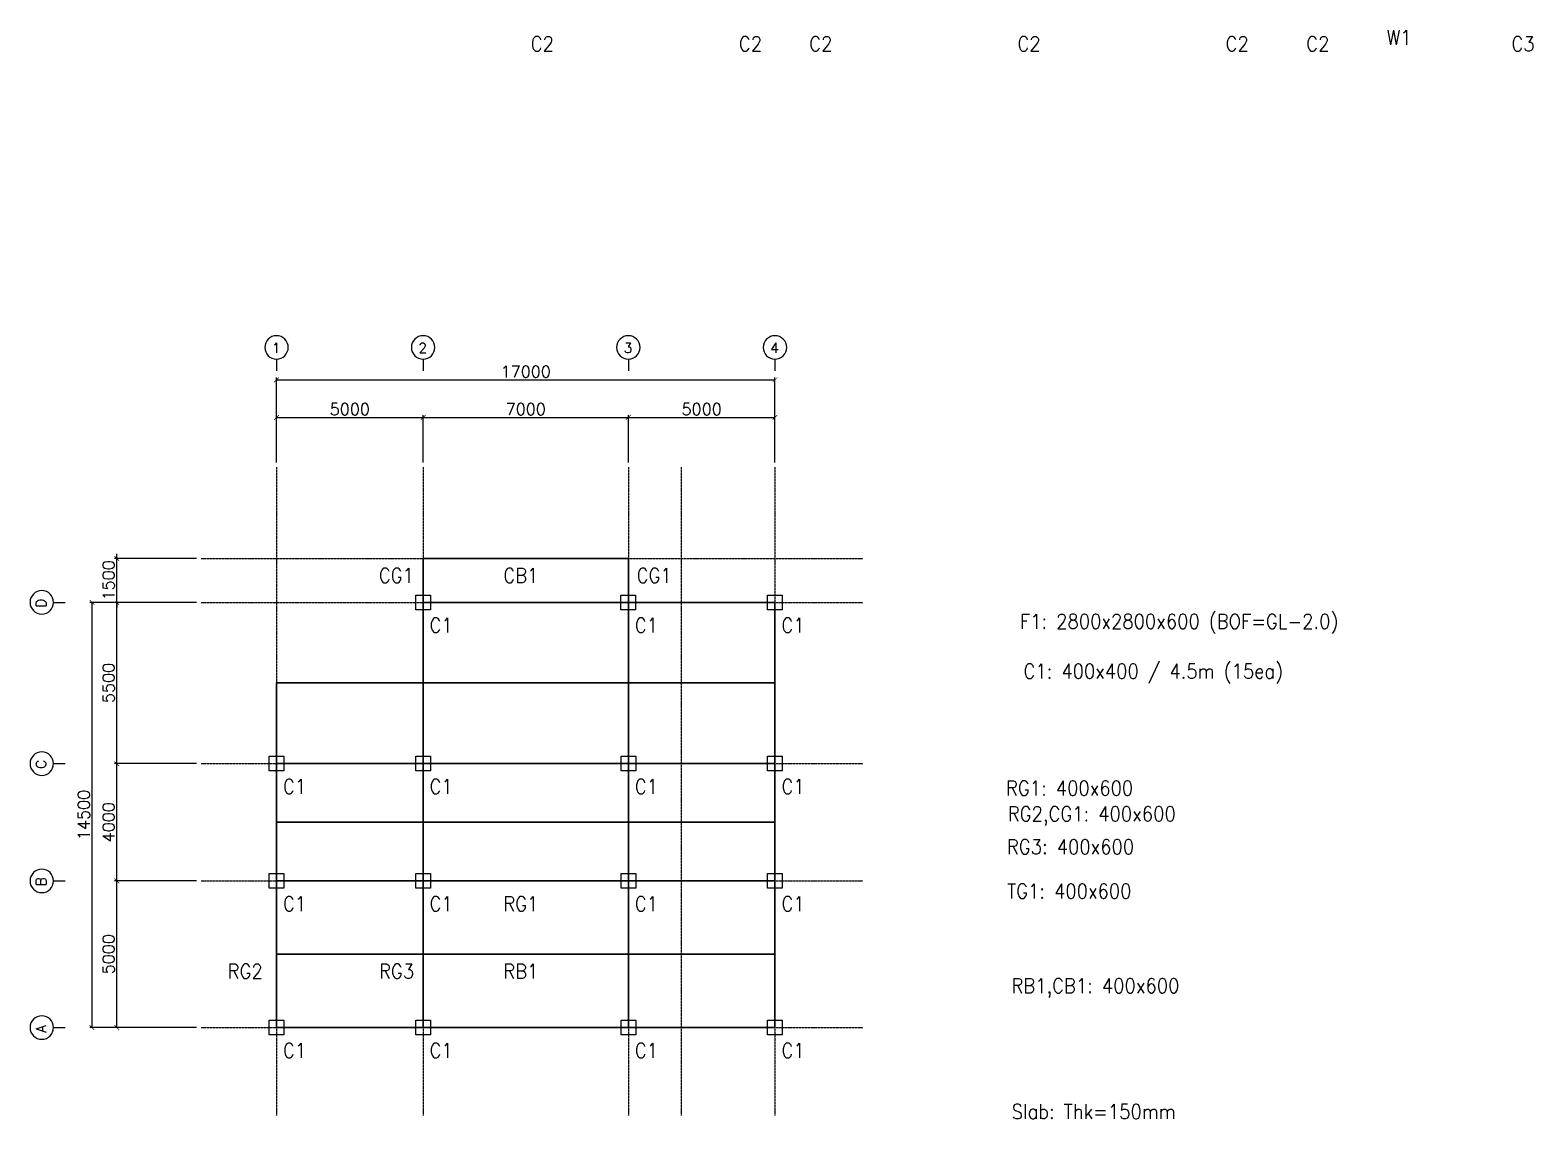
# Model space of a CAD drawing. Header units: millimetres. Extents: x -232466 to 399172, y -86855 to 307772.
# Drawn here: x 190312 to 241571, y 200260 to 237394 of the extents above; entities that cross this region are included whole.
import ezdxf
from ezdxf.enums import TextEntityAlignment as Align

# ---------------------------------------------------------------- set-up
doc = ezdxf.new("R2010")
doc.units = ezdxf.units.MM
doc.linetypes.add('AXES', pattern=[50.8, 31.75, -6.35, 6.35, -6.35])
doc.linetypes.add('CENTER', pattern=[2, 1.25, -0.25, 0.25, -0.25])
doc.layers.add('0S_Midas', color=11, linetype='Continuous', lineweight=30)
for name, color, linetype in [('0S_Name', 7, 'Continuous'), ('Center Line', 1, 'CENTER'), ('COL', 2, 'Continuous'), ('dim', 7, 'Continuous'), ('SYM', 7, 'Continuous')]:
    doc.layers.add(name, color=color, linetype=linetype)
doc.styles.add('ROMAND', font='romand')
doc.styles.add('RomanS', font='romans.shx')
doc.dimstyles.new('HYUNDAI', dxfattribs={"dimscale": 120, "dimtxt": 3, "dimasz": 3, "dimexe": 1, "dimexo": 2, "dimgap": 1, "dimtad": 1, "dimdec": 0, "dimdsep": 46, "dimtxsty": 'RomanS', "dimcen": 0, "dimclrd": 256, "dimclre": 256, "dimclrt": 3, "dimadec": 0, "dimazin": 0, "dimtfac": 1, "dimtdec": 0, "dimtix": 1, "dimtmove": 2, "dimatfit": 3, "dimfxl": 1, "dimtvp": 1, "dimtolj": 1, "dimarcsym": 0})

# ---------------------------------------------------------------- blocks, each defined once
blk = doc.blocks.new('_ArchTick')
at = {"color": 0, "linetype": 'ByBlock', "const_width": 0.15}
blk.add_lwpolyline([(-0.5, -0.5), (0.5, 0.5)], dxfattribs=at)
blk = doc.blocks.new('*D315')
at = {"layer": 'Defpoints', "color": 0}
for p in [(192425, 217877), (196015, 217877), (196149, 203377)]:
    blk.add_point(p, dxfattribs=at)
at = {"layer": 'dim', "lineweight": -2}
for p, q in [((195855, 217877), (192345, 217877)), ((192425, 203377), (192425, 217877)), ((195989, 203377), (192345, 203377))]:
    blk.add_line(p, q, dxfattribs=at)
at = {"layer": 'dim', "lineweight": -2, "xscale": 160, "yscale": 160, "zscale": 160}
for p, rotation in [((192425, 217877), 90), ((192425, 203377), 270)]:
    blk.add_blockref('_ArchTick', p, dxfattribs=dict(at, rotation=rotation))
at = {"layer": 'dim', "color": 0, "insert": (192145, 210627), "char_height": 400, "attachment_point": 5, "rotation": 90, "style": 'RomanS', "bg_fill": 3, "box_fill_scale": 1.1, "bg_fill_color": 257, "bg_fill_transparency": 0}
blk.add_mtext('\\A1;14500', dxfattribs=at)
blk = doc.blocks.new('*D316')
at = {"layer": 'Defpoints', "color": 0}
for p in [(193269, 217877), (196149, 217877), (196149, 212377)]:
    blk.add_point(p, dxfattribs=at)
at = {"layer": 'dim', "lineweight": -2}
for p, q in [((195989, 217877), (193189, 217877)), ((193269, 212377), (193269, 217877)), ((195989, 212377), (193189, 212377))]:
    blk.add_line(p, q, dxfattribs=at)
at = {"layer": 'dim', "lineweight": -2, "xscale": 160, "yscale": 160, "zscale": 160}
for p, rotation in [((193269, 217877), 90), ((193269, 212377), 270)]:
    blk.add_blockref('_ArchTick', p, dxfattribs=dict(at, rotation=rotation))
at = {"layer": 'dim', "color": 0, "insert": (192989, 215127), "char_height": 400, "attachment_point": 5, "rotation": 90, "style": 'RomanS', "bg_fill": 3, "box_fill_scale": 1.1, "bg_fill_color": 257, "bg_fill_transparency": 0}
blk.add_mtext('\\A1;5500', dxfattribs=at)
blk = doc.blocks.new('*D317')
at = {"layer": 'Defpoints', "color": 0}
for p in [(203718, 224185), (198718, 222487), (203718, 222487)]:
    blk.add_point(p, dxfattribs=at)
at = {"layer": 'dim', "lineweight": -2}
for p, q in [((198718, 222647), (198718, 224265)), ((198718, 224185), (203718, 224185)), ((203718, 222647), (203718, 224265))]:
    blk.add_line(p, q, dxfattribs=at)
at = {"layer": 'dim', "lineweight": -2, "xscale": 160, "yscale": 160, "zscale": 160, "rotation": 180}
blk.add_blockref('_ArchTick', (198718, 224185), dxfattribs=at)
at = {"layer": 'dim', "lineweight": -2, "xscale": 160, "yscale": 160, "zscale": 160}
blk.add_blockref('_ArchTick', (203718, 224185), dxfattribs=at)
at = {"layer": 'dim', "color": 0, "insert": (201218, 224465), "char_height": 400, "attachment_point": 5, "style": 'RomanS', "bg_fill": 3, "box_fill_scale": 1.1, "bg_fill_color": 257, "bg_fill_transparency": 0}
blk.add_mtext('\\A1;5000', dxfattribs=at)
blk = doc.blocks.new('주열')
at = {"layer": 'SYM'}
blk.add_line((0, 600), (0, 0), dxfattribs=at)
blk.add_circle((0, 1200), 600, dxfattribs=at)
blk = doc.blocks.new('*D318')
at = {"layer": 'Defpoints', "color": 0}
for p in [(215718, 225464), (198718, 222487), (215718, 222487)]:
    blk.add_point(p, dxfattribs=at)
at = {"layer": 'dim', "lineweight": -2}
for p, q in [((198718, 222647), (198718, 225544)), ((215718, 222647), (215718, 225544)), ((198718, 225464), (215718, 225464))]:
    blk.add_line(p, q, dxfattribs=at)
at = {"layer": 'dim', "lineweight": -2, "xscale": 160, "yscale": 160, "zscale": 160, "rotation": 180}
blk.add_blockref('_ArchTick', (198718, 225464), dxfattribs=at)
at = {"layer": 'dim', "lineweight": -2, "xscale": 160, "yscale": 160, "zscale": 160}
blk.add_blockref('_ArchTick', (215718, 225464), dxfattribs=at)
at = {"layer": 'dim', "color": 0, "insert": (207218, 225744), "char_height": 400, "attachment_point": 5, "style": 'RomanS', "bg_fill": 3, "box_fill_scale": 1.1, "bg_fill_color": 257, "bg_fill_transparency": 0}
blk.add_mtext('\\A1;17000', dxfattribs=at)
blk = doc.blocks.new('*D319')
at = {"layer": 'Defpoints', "color": 0}
for p in [(210718, 224185), (203718, 222487), (210718, 222487)]:
    blk.add_point(p, dxfattribs=at)
at = {"layer": 'dim', "lineweight": -2}
for p, q in [((203718, 222647), (203718, 224265)), ((203718, 224185), (210718, 224185)), ((210718, 222647), (210718, 224265))]:
    blk.add_line(p, q, dxfattribs=at)
at = {"layer": 'dim', "lineweight": -2, "xscale": 160, "yscale": 160, "zscale": 160, "rotation": 180}
blk.add_blockref('_ArchTick', (203718, 224185), dxfattribs=at)
at = {"layer": 'dim', "lineweight": -2, "xscale": 160, "yscale": 160, "zscale": 160}
blk.add_blockref('_ArchTick', (210718, 224185), dxfattribs=at)
at = {"layer": 'dim', "color": 0, "insert": (207218, 224465), "char_height": 400, "attachment_point": 5, "style": 'RomanS', "bg_fill": 3, "box_fill_scale": 1.1, "bg_fill_color": 257, "bg_fill_transparency": 0}
blk.add_mtext('\\A1;7000', dxfattribs=at)
blk = doc.blocks.new('*D320')
at = {"layer": 'Defpoints', "color": 0}
for p in [(215718, 224185), (210718, 222487), (215718, 222487)]:
    blk.add_point(p, dxfattribs=at)
at = {"layer": 'dim', "lineweight": -2}
for p, q in [((210718, 222647), (210718, 224265)), ((210718, 224185), (215718, 224185)), ((215718, 222647), (215718, 224265))]:
    blk.add_line(p, q, dxfattribs=at)
at = {"layer": 'dim', "lineweight": -2, "xscale": 160, "yscale": 160, "zscale": 160, "rotation": 180}
blk.add_blockref('_ArchTick', (210718, 224185), dxfattribs=at)
at = {"layer": 'dim', "lineweight": -2, "xscale": 160, "yscale": 160, "zscale": 160}
blk.add_blockref('_ArchTick', (215718, 224185), dxfattribs=at)
at = {"layer": 'dim', "color": 0, "insert": (213218, 224465), "char_height": 400, "attachment_point": 5, "style": 'RomanS', "bg_fill": 3, "box_fill_scale": 1.1, "bg_fill_color": 257, "bg_fill_transparency": 0}
blk.add_mtext('\\A1;5000', dxfattribs=at)
blk = doc.blocks.new('*D321')
at = {"layer": 'Defpoints', "color": 0}
for p in [(193269, 208377), (196149, 208377), (196149, 203377)]:
    blk.add_point(p, dxfattribs=at)
at = {"layer": 'dim', "lineweight": -2}
for p, q in [((195989, 208377), (193189, 208377)), ((193269, 203377), (193269, 208377)), ((195989, 203377), (193189, 203377))]:
    blk.add_line(p, q, dxfattribs=at)
at = {"layer": 'dim', "lineweight": -2, "xscale": 160, "yscale": 160, "zscale": 160}
for p, rotation in [((193269, 208377), 90), ((193269, 203377), 270)]:
    blk.add_blockref('_ArchTick', p, dxfattribs=dict(at, rotation=rotation))
at = {"layer": 'dim', "color": 0, "insert": (192989, 205877), "char_height": 400, "attachment_point": 5, "rotation": 90, "style": 'RomanS', "bg_fill": 3, "box_fill_scale": 1.1, "bg_fill_color": 257, "bg_fill_transparency": 0}
blk.add_mtext('\\A1;5000', dxfattribs=at)
blk = doc.blocks.new('*D322')
at = {"layer": 'Defpoints', "color": 0}
for p in [(193269, 212377), (196149, 212377), (196149, 208377)]:
    blk.add_point(p, dxfattribs=at)
at = {"layer": 'dim', "lineweight": -2}
for p, q in [((195989, 212377), (193189, 212377)), ((193269, 208377), (193269, 212377)), ((195989, 208377), (193189, 208377))]:
    blk.add_line(p, q, dxfattribs=at)
at = {"layer": 'dim', "lineweight": -2, "xscale": 160, "yscale": 160, "zscale": 160}
for p, rotation in [((193269, 212377), 90), ((193269, 208377), 270)]:
    blk.add_blockref('_ArchTick', p, dxfattribs=dict(at, rotation=rotation))
at = {"layer": 'dim', "color": 0, "insert": (192989, 210377), "char_height": 400, "attachment_point": 5, "rotation": 90, "style": 'RomanS', "bg_fill": 3, "box_fill_scale": 1.1, "bg_fill_color": 257, "bg_fill_transparency": 0}
blk.add_mtext('\\A1;4000', dxfattribs=at)
blk = doc.blocks.new('*D323')
at = {"layer": 'Defpoints', "color": 0}
for p in [(196149, 219377), (196149, 217877)]:
    blk.add_point(p, dxfattribs=at)
at = {"layer": 'dim', "lineweight": -2}
for p, q in [((193269, 219377), (193269, 219537)), ((195989, 219377), (193189, 219377)), ((193269, 217877), (193269, 219377)), ((195989, 217877), (193189, 217877)), ((193269, 217877), (193269, 217717))]:
    blk.add_line(p, q, dxfattribs=at)
at = {"layer": 'dim', "lineweight": -2, "xscale": 160, "yscale": 160, "zscale": 160}
for p, rotation in [((193269, 219377), 270), ((193269, 217877), 90)]:
    blk.add_blockref('_ArchTick', p, dxfattribs=dict(at, rotation=rotation))
at = {"layer": 'dim', "color": 0, "insert": (192989, 218627), "char_height": 400, "attachment_point": 5, "rotation": 90, "style": 'RomanS', "bg_fill": 3, "box_fill_scale": 1.1, "bg_fill_color": 257, "bg_fill_transparency": 0}
blk.add_mtext('\\A1;1500', dxfattribs=at)
at = {"layer": 'Defpoints', "color": 0}
blk.add_point((193269, 219377), dxfattribs=at)

msp = doc.modelspace()

# ---------------------------------------------------------------- linework, layer by layer
at = {"layer": '0S_Midas', "color": 2}
for p, q in [((203717.9, 219376.9), (210717.9, 219376.9)), ((203716.7, 215126.9), (215717.9, 215126.9)), ((198717.9, 210376.9), (215717.9, 210376.9)), ((198717.9, 205876.9), (215717.9, 205876.9))]:
    msp.add_line(p, q, dxfattribs=at)
at = {"layer": '0S_Midas', "color": 3}
for p, q in [((203717.9, 219376.9), (203717.9, 203376.9)), ((210717.9, 219376.9), (210717.9, 203376.9)), ((203716.7, 217876.9), (210717.9, 217876.9)), ((210717.9, 217876.9), (215717.9, 217876.9)), ((215717.9, 217876.9), (215717.9, 203376.9)), ((198717.9, 212376.9), (198717.9, 203376.9)), ((198717.9, 212376.9), (215717.9, 212376.9)), ((198717.9, 208376.9), (215717.9, 208376.9)), ((198717.9, 203376.9), (215717.9, 203376.9))]:
    msp.add_line(p, q, dxfattribs=at)
at = {"layer": '0S_Midas', "color": 0}
for p, q in [((198716.7, 215126.9), (203716.7, 215126.9)), ((198717.9, 215126.9), (198717.9, 212376.9))]:
    msp.add_line(p, q, dxfattribs=at)
at = {"layer": 'Center Line', "linetype": 'AXES'}
for p, q in [((196149.3, 219376.9), (218717.9, 219376.9)), ((196149.3, 217876.9), (218717.9, 217876.9))]:
    msp.add_line(p, q, dxfattribs=at)
at = {"layer": 'COL'}
for points in [[(203466.7, 217626.9), (203466.7, 218126.9), (203966.7, 218126.9), (203966.7, 217626.9)], [(210466.7, 217626.9), (210466.7, 218126.9), (210966.7, 218126.9), (210966.7, 217626.9)], [(215466.7, 217626.9), (215466.7, 218126.9), (215966.7, 218126.9), (215966.7, 217626.9)], [(198467.9, 212126.9), (198467.9, 212626.9), (198967.9, 212626.9), (198967.9, 212126.9)], [(203467.9, 212126.9), (203467.9, 212626.9), (203967.9, 212626.9), (203967.9, 212126.9)], [(210467.9, 212126.9), (210467.9, 212626.9), (210967.9, 212626.9), (210967.9, 212126.9)], [(215467.9, 212126.9), (215467.9, 212626.9), (215967.9, 212626.9), (215967.9, 212126.9)], [(198467.9, 208126.9), (198467.9, 208626.9), (198967.9, 208626.9), (198967.9, 208126.9)], [(203467.9, 208126.9), (203467.9, 208626.9), (203967.9, 208626.9), (203967.9, 208126.9)], [(210467.9, 208126.9), (210467.9, 208626.9), (210967.9, 208626.9), (210967.9, 208126.9)], [(215467.9, 208126.9), (215467.9, 208626.9), (215967.9, 208626.9), (215967.9, 208126.9)], [(198467.9, 203126.9), (198467.9, 203626.9), (198967.9, 203626.9), (198967.9, 203126.9)], [(203467.9, 203126.9), (203467.9, 203626.9), (203967.9, 203626.9), (203967.9, 203126.9)], [(210467.9, 203126.9), (210467.9, 203626.9), (210967.9, 203626.9), (210967.9, 203126.9)], [(215467.9, 203126.9), (215467.9, 203626.9), (215967.9, 203626.9), (215967.9, 203126.9)]]:
    msp.add_lwpolyline(points, close=True, dxfattribs=at)

# ---------------------------------------------------------------- block references
at = {"layer": 'SYM', "xscale": -0.6666666666666666, "yscale": 0.6666666666666666, "zscale": 0.6666666666666666}
for p, rotation in [((198717.9, 225771.2), 359.9999999999999), ((191511.6, 217876.9), 89.9999999999997), ((191511.6, 212376.9), 89.99999999999967), ((191511.6, 208376.9), 89.99999999999967), ((191511.6, 203376.9), 89.99999999999967)]:
    msp.add_blockref('주열', p, dxfattribs=dict(at, rotation=rotation))

# ---------------------------------------------------------------- texts
at = {"layer": '0S_Name', "style": 'RomanS', "width": 0.9}
for s, p in [('W1', (237004.7, 237143.8)), ('C2', (207783.2, 236923.9)), ('C2', (214883.2, 236923.9)), ('C2', (217283.2, 236923.9)), ('C2', (224383.2, 236923.9)), ('C2', (231483.2, 236923.9)), ('C2', (234233.2, 236923.9)), ('C3', (241233.2, 236923.9)), ('CG1', (202805.5, 218794.7)), ('CB1', (207051.8, 218794.7)), ('CG1', (211598.8, 218794.7)), ('C1', (204332, 217095.8)), ('C1', (211332, 217095.8)), ('C1', (216333.2, 217095.8)), ('F1: 2800x2800x600 (BOF=GL-2.0)', (229503.6, 217193.5)), ('C1: 400x400 / 4.5m (15ea)', (228620, 215493.4)), ('C1', (199333.2, 211595.8)), ('C1', (204333.2, 211595.8)), ('C1', (211333.2, 211595.8)), ('C1', (216334.5, 211595.8)), ('RG1: 400x600', (225768.5, 211541.6)), ('RG2,CG1: 400x600', (226523.9, 210587.9)), ('RG3: 400x600', (225800, 209543.3)), ('TG1: 400x600', (225757.9, 208030.2)), ('C1', (199333.2, 207595.8)), ('C1', (204333.2, 207595.8)), ('RG1', (207051.8, 207595.8)), ('C1', (211333.2, 207595.8)), ('C1', (216334.5, 207595.8)), ('RG2', (197649.4, 205294.7)), ('RG3', (202814, 205294.7)), ('RB1', (207051.8, 205294.7)), ('RB1,CB1: 400x600', (226648.1, 204727.7)), ('C1', (199333.2, 202595.8)), ('C1', (204333.2, 202595.8)), ('C1', (211333.2, 202595.8)), ('C1', (216334.5, 202595.8)), ('Slab: Thk=150mm', (226588.6, 200509.8))]:
    msp.add_text(s, height=500, dxfattribs=at).set_placement(p, align=Align.MIDDLE)
at = {"layer": 'SYM', "style": 'ROMAND'}
for s, p in [('1', (198562.3, 226387)), ('2', (203562.3, 226387)), ('3', (210562.3, 226387)), ('4', (215562.3, 226387))]:
    msp.add_text(s, height=336.4, dxfattribs=at).set_placement(p)
for s, p in [('D', (190855.7, 217701)), ('C', (190855.7, 212201)), ('B', (190855.7, 208201)), ('A', (190855.7, 203201))]:
    msp.add_text(s, height=336.4, rotation=90, dxfattribs=at).set_placement(p)

# ---------------------------------------------------------------- dimensions: what is measured, and where the dimension line sits
at = {"layer": 'dim'}
dim = msp.add_linear_dim(base=(203717.9, 224184.9), p1=(198717.9, 222486.5), p2=(203717.9, 222486.5), dimstyle='HYUNDAI', override={"dimscale": 80, "dimtxt": 5, "dimasz": 2, "dimpost": '\\X', "dimblk1": 'ArchTick', "dimblk2": 'ArchTick', "dimsah": 1, "dimclrt": 0, "dimtfill": 1}, dxfattribs=at)
dim.commit()
dim.dimension.update_dxf_attribs({"geometry": '*D317', "text_midpoint": (201217.9, 224464.9)})

# ---------------------------------------------------------------- next in the draw order: dimensions: what is measured, and where the dimension line sits
dim = msp.add_linear_dim(base=(215717.9, 225464.4), p1=(198717.9, 222486.5), p2=(215717.9, 222486.5), dimstyle='HYUNDAI', override={"dimscale": 80, "dimtxt": 5, "dimasz": 2, "dimpost": '\\X', "dimblk1": 'ArchTick', "dimblk2": 'ArchTick', "dimsah": 1, "dimclrt": 0, "dimtfill": 1}, dxfattribs=at)
dim.commit()
dim.dimension.update_dxf_attribs({"geometry": '*D318', "text_midpoint": (207217.9, 225744.4)})
dim = msp.add_linear_dim(base=(192424.6, 217876.9), p1=(196149.3, 203376.9), p2=(196015, 217876.9), angle=90, dimstyle='HYUNDAI', override={"dimscale": 80, "dimtxt": 5, "dimasz": 2, "dimpost": '\\X', "dimblk1": 'ArchTick', "dimblk2": 'ArchTick', "dimsah": 1, "dimclrt": 0, "dimtfill": 1}, dxfattribs=at)
dim.commit()
dim.dimension.update_dxf_attribs({"geometry": '*D315', "text_midpoint": (192144.6, 210626.9)})

# ---------------------------------------------------------------- next in the draw order: linework, layer by layer
at = {"layer": 'Center Line', "linetype": 'AXES'}
msp.add_line((198717.9, 222486.5), (198717.9, 200376.9), dxfattribs=at)

# ---------------------------------------------------------------- next in the draw order: block references
at = {"layer": 'SYM', "xscale": -0.6666666666666666, "yscale": 0.6666666666666666, "zscale": 0.6666666666666666, "rotation": 359.9999999999999}
for p in [(203717.9, 225771.2), (210717.9, 225771.2), (215717.9, 225771.2)]:
    msp.add_blockref('주열', p, dxfattribs=at)

# ---------------------------------------------------------------- next in the draw order: dimensions: what is measured, and where the dimension line sits
at = {"layer": 'dim'}
dim = msp.add_linear_dim(base=(210717.9, 224184.9), p1=(203717.9, 222486.5), p2=(210717.9, 222486.5), dimstyle='HYUNDAI', override={"dimscale": 80, "dimtxt": 5, "dimasz": 2, "dimpost": '\\X', "dimblk1": 'ArchTick', "dimblk2": 'ArchTick', "dimsah": 1, "dimclrt": 0, "dimtfill": 1}, dxfattribs=at)
dim.commit()
dim.dimension.update_dxf_attribs({"geometry": '*D319', "text_midpoint": (207217.9, 224464.9)})
for base, p1, p2, picture, middle in [((193269.3, 217876.9), (196149.3, 212376.9), (196149.3, 217876.9), '*D316', (192989.3, 215126.9)), ((193269.3, 208376.9), (196149.3, 203376.9), (196149.3, 208376.9), '*D321', (192989.3, 205876.9))]:
    dim = msp.add_linear_dim(base=base, p1=p1, p2=p2, angle=90, dimstyle='HYUNDAI', override={"dimscale": 80, "dimtxt": 5, "dimasz": 2, "dimpost": '\\X', "dimblk1": 'ArchTick', "dimblk2": 'ArchTick', "dimsah": 1, "dimclrt": 0, "dimtfill": 1}, dxfattribs=at)
    dim.commit()
    dim.dimension.update_dxf_attribs({"geometry": picture, "text_midpoint": middle})

# ---------------------------------------------------------------- next in the draw order: linework, layer by layer
at = {"layer": 'Center Line', "linetype": 'AXES'}
for p, q in [((203717.9, 222486.5), (203717.9, 200376.9)), ((196149.3, 212376.9), (218717.9, 212376.9)), ((196149.3, 208376.9), (218717.9, 208376.9)), ((196149.3, 203376.9), (218717.9, 203376.9))]:
    msp.add_line(p, q, dxfattribs=at)

# ---------------------------------------------------------------- next in the draw order: dimensions: what is measured, and where the dimension line sits
at = {"layer": 'dim'}
dim = msp.add_linear_dim(base=(215717.9, 224184.9), p1=(210717.9, 222486.5), p2=(215717.9, 222486.5), dimstyle='HYUNDAI', override={"dimscale": 80, "dimtxt": 5, "dimasz": 2, "dimpost": '\\X', "dimblk1": 'ArchTick', "dimblk2": 'ArchTick', "dimsah": 1, "dimclrt": 0, "dimtfill": 1}, dxfattribs=at)
dim.commit()
dim.dimension.update_dxf_attribs({"geometry": '*D320', "text_midpoint": (213217.9, 224464.9)})
dim = msp.add_linear_dim(base=(193269.3, 219376.9), p1=(196149.3, 217876.9), p2=(196149.3, 219376.9), angle=90, dimstyle='HYUNDAI', override={"dimscale": 80, "dimtxt": 5, "dimasz": 2, "dimpost": '\\X', "dimblk1": 'ArchTick', "dimblk2": 'ArchTick', "dimsah": 1, "dimclrt": 0, "dimtfill": 1}, dxfattribs=at)
dim.commit()
dim.dimension.update_dxf_attribs({"geometry": '*D323', "text_midpoint": (192989.3, 218626.9)})

# ---------------------------------------------------------------- next in the draw order: linework, layer by layer
at = {"layer": 'Center Line', "linetype": 'AXES'}
for p, q in [((210717.9, 222486.5), (210717.9, 200376.9)), ((212517.9, 222486.5), (212517.9, 200376.9)), ((215717.9, 222486.5), (215717.9, 200376.9))]:
    msp.add_line(p, q, dxfattribs=at)

# ---------------------------------------------------------------- next in the draw order: dimensions: what is measured, and where the dimension line sits
at = {"layer": 'dim'}
dim = msp.add_linear_dim(base=(193269.3, 212376.9), p1=(196149.3, 208376.9), p2=(196149.3, 212376.9), angle=90, dimstyle='HYUNDAI', override={"dimscale": 80, "dimtxt": 5, "dimasz": 2, "dimpost": '\\X', "dimblk1": 'ArchTick', "dimblk2": 'ArchTick', "dimsah": 1, "dimclrt": 0, "dimtfill": 1}, dxfattribs=at)
dim.commit()
dim.dimension.update_dxf_attribs({"geometry": '*D322', "text_midpoint": (192989.3, 210376.9)})

doc.saveas('drawing.dxf')
